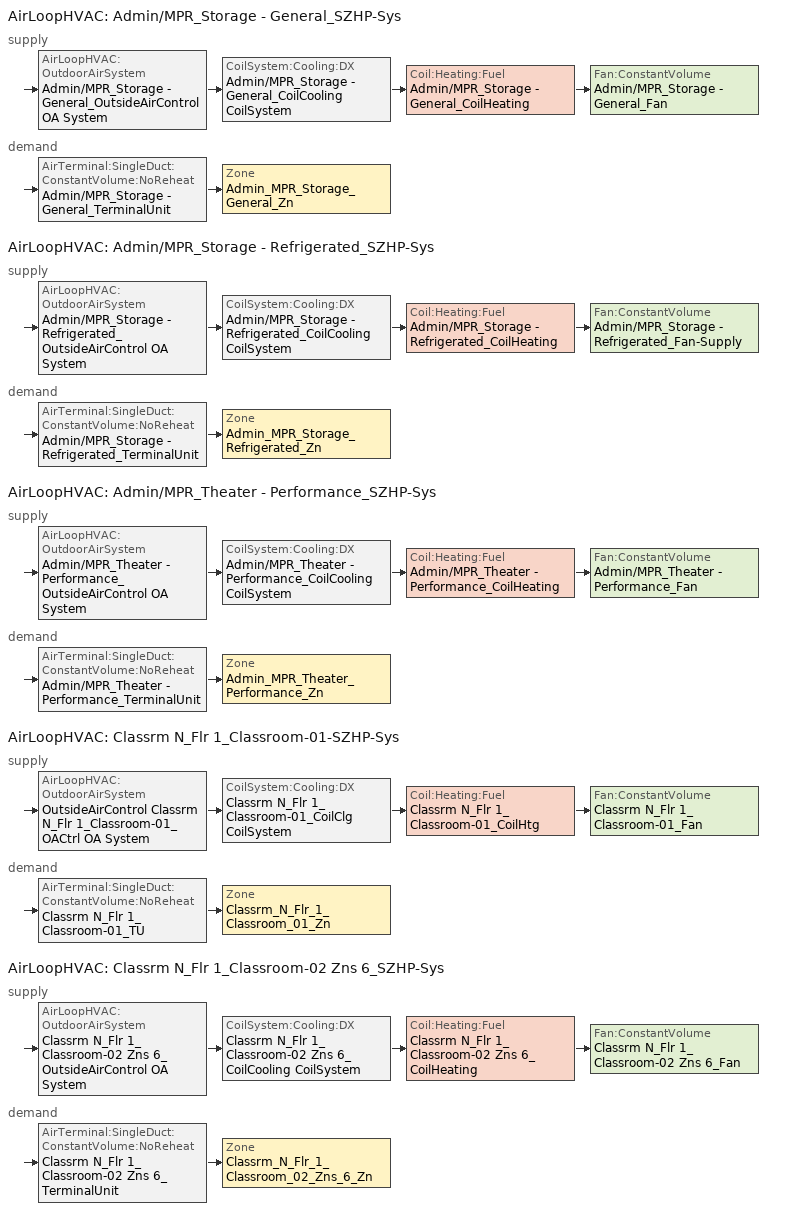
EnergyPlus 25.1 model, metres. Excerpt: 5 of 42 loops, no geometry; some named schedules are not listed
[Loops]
AirLoopHVAC 'Admin/MPR_Storage - General_SZHP-Sys'
 supply: AirLoopHVAC:OutdoorAirSystem 'Admin/MPR_Storage - General_OutsideAirControl OA System' > CoilSystem:Cooling:DX 'Admin/MPR_Storage - General_CoilCooling CoilSystem' > Coil:Heating:Fuel 'Admin/MPR_Storage - General_CoilHeating' > Fan:ConstantVolume 'Admin/MPR_Storage - General_Fan'
 demand: AirTerminal:SingleDuct:ConstantVolume:NoReheat 'Admin/MPR_Storage - General_TerminalUnit' > Zone 'Admin_MPR_Storage_General_Zn'
AirLoopHVAC 'Admin/MPR_Storage - Refrigerated_SZHP-Sys'
 supply: AirLoopHVAC:OutdoorAirSystem 'Admin/MPR_Storage - Refrigerated_OutsideAirControl OA System' > CoilSystem:Cooling:DX 'Admin/MPR_Storage - Refrigerated_CoilCooling CoilSystem' > Coil:Heating:Fuel 'Admin/MPR_Storage - Refrigerated_CoilHeating' > Fan:ConstantVolume 'Admin/MPR_Storage - Refrigerated_Fan-Supply'
 demand: AirTerminal:SingleDuct:ConstantVolume:NoReheat 'Admin/MPR_Storage - Refrigerated_TerminalUnit' > Zone 'Admin_MPR_Storage_Refrigerated_Zn'
AirLoopHVAC 'Admin/MPR_Theater - Performance_SZHP-Sys'
 supply: AirLoopHVAC:OutdoorAirSystem 'Admin/MPR_Theater - Performance_OutsideAirControl OA System' > CoilSystem:Cooling:DX 'Admin/MPR_Theater - Performance_CoilCooling CoilSystem' > Coil:Heating:Fuel 'Admin/MPR_Theater - Performance_CoilHeating' > Fan:ConstantVolume 'Admin/MPR_Theater - Performance_Fan'
 demand: AirTerminal:SingleDuct:ConstantVolume:NoReheat 'Admin/MPR_Theater - Performance_TerminalUnit' > Zone 'Admin_MPR_Theater_Performance_Zn'
AirLoopHVAC 'Classrm N_Flr 1_Classroom-01-SZHP-Sys'
 supply: AirLoopHVAC:OutdoorAirSystem 'OutsideAirControl Classrm N_Flr 1_Classroom-01_OACtrl OA System' > CoilSystem:Cooling:DX 'Classrm N_Flr 1_Classroom-01_CoilClg CoilSystem' > Coil:Heating:Fuel 'Classrm N_Flr 1_Classroom-01_CoilHtg' > Fan:ConstantVolume 'Classrm N_Flr 1_Classroom-01_Fan'
 demand: AirTerminal:SingleDuct:ConstantVolume:NoReheat 'Classrm N_Flr 1_Classroom-01_TU' > Zone 'Classrm_N_Flr_1_Classroom_01_Zn'
AirLoopHVAC 'Classrm N_Flr 1_Classroom-02 Zns 6_SZHP-Sys'
 supply: AirLoopHVAC:OutdoorAirSystem 'Classrm N_Flr 1_Classroom-02 Zns 6_OutsideAirControl OA System' > CoilSystem:Cooling:DX 'Classrm N_Flr 1_Classroom-02 Zns 6_CoilCooling CoilSystem' > Coil:Heating:Fuel 'Classrm N_Flr 1_Classroom-02 Zns 6_CoilHeating' > Fan:ConstantVolume 'Classrm N_Flr 1_Classroom-02 Zns 6_Fan'
 demand: AirTerminal:SingleDuct:ConstantVolume:NoReheat 'Classrm N_Flr 1_Classroom-02 Zns 6_TerminalUnit' > Zone 'Classrm_N_Flr_1_Classroom_02_Zns_6_Zn'
[DesignSpecification:OutdoorAir] Outdoor Air Method=Maximum; Outdoor Air Flow per Person {m3/s-person}=7.07921e-05; Outdoor Air Flow per Zone Floor Area {m3/s-m2}=0.000762; Outdoor Air Flow per Zone {m3/s}=0; Outdoor Air Flow Air Changes per Hour {1/hr}=0
Name | Outdoor Air Schedule
DSOA_Admin_MPR_Storage_General_Zn; DSOA_Admin_MPR_Storage_Refrigerated_Zn; DSOA_Admin_MPR_Theater_Performance_Zn | SchoolK8MPRHVACAvail
DSOA_Classrm_N_Flr_1_Classroom_01_Zn; DSOA_Classrm_N_Flr_1_Classroom_02_Zns_6_Zn | SchoolK8ClassroomHVACAvail
[ZoneControl:Thermostat] Temperature Difference Between Cutout And Setpoint {deltaC}=0
Name | Zone or ZoneList | Control Type Schedule | Control 1
ZC_Admin_MPR_Storage_Refrigerated_Zn | Admin_MPR_Storage_Refrigerated_Zn | Admin_MPR_Storage_Refrigerated_Zn Zn Thermostat Schedule | TSDSP_Admin_MPR_Storage_Refrigerated_Zn
ZC_Admin_MPR_Theater_Performance_Zn | Admin_MPR_Theater_Performance_Zn | Admin_MPR_Theater_Performance_Zn Zn Thermostat Schedule | TSDSP_Admin_MPR_Theater_Performance_Zn
[ThermostatSetpoint:DualSetpoint] Heating Setpoint Temperature Schedule=SchoolK8MPRHtgSetpt; Cooling Setpoint Temperature Schedule=SchoolK8MPRClgSetpt
TSDSP_Admin_MPR_Storage_Refrigerated_Zn; TSDSP_Admin_MPR_Theater_Performance_Zn
[Sizing:Zone] Zone Cooling Design Supply Air Temperature Input Method=TemperatureDifference; Zone Cooling Design Supply Air Temperature {C}=14; Zone Cooling Design Supply Air Temperature Difference {deltaC}=11.1111; Zone Heating Design Supply Air Temperature Input Method=TemperatureDifference; Zone Heating Design Supply Air Temperature {C}=40; Zone Heating Design Supply Air Temperature Difference {deltaC}=13.8889; Zone Cooling Design Supply Air Humidity Ratio {kgWater/kgDryAir}=0.0085; Zone Heating Design Supply Air Humidity Ratio {kgWater/kgDryAir}=0.008; Zone Heating Sizing Factor=1; Zone Cooling Sizing Factor=1; Cooling Design Air Flow Method=DesignDay; Cooling Design Air Flow Rate {m3/s}=0; Cooling Minimum Air Flow per Zone Floor Area {m3/s-m2}=0; Cooling Minimum Air Flow {m3/s}=0; Cooling Minimum Air Flow Fraction=0; Heating Design Air Flow Method=DesignDay; Heating Design Air Flow Rate {m3/s}=0; Heating Maximum Air Flow per Zone Floor Area {m3/s-m2}=0; Heating Maximum Air Flow {m3/s}=0; Heating Maximum Air Flow Fraction=0; Account for Dedicated Outdoor Air System=No; Zone Load Sizing Method=Sensible Load Only No Latent Load; Zone Latent Cooling Design Supply Air Humidity Ratio Input Method=HumidityRatioDifference; Zone Cooling Design Supply Air Humidity Ratio Difference {kgWater/kgDryAir}=0.005; Zone Latent Heating Design Supply Air Humidity Ratio Input Method=HumidityRatioDifference; Zone Humidification Design Supply Air Humidity Ratio Difference {kgWater/kgDryAir}=0.005
Name | Design Specification Outdoor Air Object
Admin_MPR_Storage_General_Zn | DSOA_Admin_MPR_Storage_General_Zn
Admin_MPR_Storage_Refrigerated_Zn | DSOA_Admin_MPR_Storage_Refrigerated_Zn
Admin_MPR_Theater_Performance_Zn | DSOA_Admin_MPR_Theater_Performance_Zn
Classrm_N_Flr_1_Classroom_01_Zn | DSOA_Classrm_N_Flr_1_Classroom_01_Zn
Classrm_N_Flr_1_Classroom_02_Zns_6_Zn | DSOA_Classrm_N_Flr_1_Classroom_02_Zns_6_Zn
[Sizing:System] Type of Load to Size On=Sensible; Design Outdoor Air Flow Rate {m3/s}=Autosize; Central Heating Maximum System Air Flow Ratio=1; Preheat Design Temperature {C}=5.68434e-14; Preheat Design Humidity Ratio {kgWater/kgDryAir}=0; Precool Design Temperature {C}=5.68434e-14; Precool Design Humidity Ratio {kgWater/kgDryAir}=0; Central Cooling Design Supply Air Temperature {C}=12.7778; Central Heating Design Supply Air Temperature {C}=35; Type of Zone Sum to Use=NonCoincident; 100% Outdoor Air in Cooling=No; 100% Outdoor Air in Heating=No; Central Cooling Design Supply Air Humidity Ratio {kgWater/kgDryAir}=0.0085; Central Heating Design Supply Air Humidity Ratio {kgWater/kgDryAir}=0.008; Cooling Supply Air Flow Rate Method=DesignDay; Cooling Supply Air Flow Rate {m3/s}=0; Cooling Supply Air Flow Rate Per Floor Area {m3/s-m2}=0.00996765; Cooling Fraction of Autosized Cooling Supply Air Flow Rate=1; Cooling Supply Air Flow Rate Per Unit Cooling Capacity {m3/s-W}=3.94755e-05; Heating Supply Air Flow Rate Method=DesignDay; Heating Supply Air Flow Rate {m3/s}=0; Heating Supply Air Flow Rate Per Floor Area {m3/s-m2}=0.00996765; Heating Fraction of Autosized Heating Supply Air Flow Rate=1; Heating Fraction of Autosized Cooling Supply Air Flow Rate=1; Heating Supply Air Flow Rate Per Unit Heating Capacity {m3/s-W}=3.15882e-05; System Outdoor Air Method=ZoneSum; Zone Maximum Outdoor Air Fraction=1; Cooling Design Capacity Method=CoolingDesignCapacity; Cooling Design Capacity {W}=Autosize; Cooling Design Capacity Per Floor Area {W/m2}=234.7; Fraction of Autosized Cooling Design Capacity=1; Heating Design Capacity Method=HeatingDesignCapacity; Heating Design Capacity {W}=Autosize; Heating Design Capacity Per Floor Area {W/m2}=157; Fraction of Autosized Heating Design Capacity=1; Central Cooling Capacity Control Method=OnOff; Occupant Diversity=Autosize
Admin/MPR_Storage - General_SZHP-Sys; Admin/MPR_Storage - Refrigerated_SZHP-Sys; Admin/MPR_Theater - Performance_SZHP-Sys; Classrm N_Flr 1_Classroom-01-SZHP-Sys; Classrm N_Flr 1_Classroom-02 Zns 6_SZHP-Sys
[AirTerminal:SingleDuct:ConstantVolume:NoReheat] Availability Schedule=Always On Discrete; Maximum Air Flow Rate {m3/s}=Autosize
Admin/MPR_Storage - General_TerminalUnit; Admin/MPR_Storage - Refrigerated_TerminalUnit; Admin/MPR_Theater - Performance_TerminalUnit; Classrm N_Flr 1_Classroom-01_TU; Classrm N_Flr 1_Classroom-02 Zns 6_TerminalUnit
[Zone equipment]
Admin_MPR_Storage_General_Zn: Admin/MPR_Storage - General_TerminalUnit
Admin_MPR_Storage_Refrigerated_Zn: Admin/MPR_Storage - Refrigerated_TerminalUnit
Admin_MPR_Theater_Performance_Zn: Admin/MPR_Theater - Performance_TerminalUnit
Classrm_N_Flr_1_Classroom_01_Zn: Classrm N_Flr 1_Classroom-01_TU
Classrm_N_Flr_1_Classroom_02_Zns_6_Zn: Classrm N_Flr 1_Classroom-02 Zns 6_TerminalUnit
[Fan:ConstantVolume] Pressure Rise {Pa}=891.71; Maximum Flow Rate {m3/s}=Autosize; Motor In Airstream Fraction=1
Name | Availability Schedule | Fan Total Efficiency | Motor Efficiency
Admin/MPR_Storage - General_Fan; Admin/MPR_Theater - Performance_Fan | SchoolK8MPRHVACAvail | 0.57 | 0.88
Admin/MPR_Storage - Refrigerated_Fan-Supply | SchoolK8MPRHVACAvail | 0.59 | 0.9
Classrm N_Flr 1_Classroom-01_Fan; Classrm N_Flr 1_Classroom-02 Zns 6_Fan | SchoolK8ClassroomHVACAvail | 0.57 | 0.88
[Coil:Cooling:DX:SingleSpeed] Availability Schedule=Always On Discrete; Gross Rated Total Cooling Capacity {W}=autosize; Gross Rated Sensible Heat Ratio=Autosize; Rated Air Flow Rate {m3/s}=Autosize; 2017 Rated Evaporator Fan Power Per Volume Flow Rate {W/(m3/s)}=773.3; 2023 Rated Evaporator Fan Power Per Volume Flow Rate {W/(m3/s)}=934.4; Total Cooling Capacity Function of Temperature Curve=CoilClgDXQRatio_fTwbToadbSI; Total Cooling Capacity Function of Flow Fraction Curve=CoilClgDXSnglQRatio_fCFMRatio; Energy Input Ratio Function of Flow Fraction Curve=CoilClgDXSnglEIRRatio_fCFMRatio; Part Load Fraction Correlation Curve=CoilClgDXSEEREIRRatio_fQFrac; Minimum Outdoor Dry-Bulb Temperature for Compressor Operation {C}=-25; Nominal Time for Condensate Removal to Begin {s}=0; Ratio of Initial Moisture Evaporation Rate and Steady State Latent Capacity=0; Maximum Cycling Rate {cycles/hr}=0; Latent Capacity Time Constant {s}=0; Condenser Type=AirCooled; Evaporative Condenser Effectiveness=0.9; Evaporative Condenser Air Flow Rate {m3/s}=Autosize; Evaporative Condenser Pump Rated Power Consumption {W}=Autosize; Maximum Outdoor Dry-Bulb Temperature for Crankcase Heater Operation {C}=10; Basin Heater Capacity {W/K}=0; Basin Heater Setpoint Temperature {C}=2
Name | Gross Rated Cooling COP {W/W} | Energy Input Ratio Function of Temperature Curve | Crankcase Heater Capacity {W}
Admin/MPR_Storage - General_CoilCooling | 3.91 | CoilClgDXSEEREIR_fTwbToadbSI-18 | 31.1889
Admin/MPR_Storage - Refrigerated_CoilCooling | 3.84 | CoilClgDXSEEREIR_fTwbToadbSI-38 | 6.29215
Admin/MPR_Theater - Performance_CoilCooling | 3.91 | CoilClgDXSEEREIR_fTwbToadbSI-19 | 26.6354
Classrm N_Flr 1_Classroom-01_CoilClg | 3.84 | CoilClgDXSEEREIR_fTwbToadbSI | 25.0402
Classrm N_Flr 1_Classroom-02 Zns 6_CoilCooling | 3.42 | CoilClgDXSEEREIR_fTwbToadbSI-2 | 151.33
[Coil:Heating:Fuel] Availability Schedule=Always On Discrete; Fuel Type=NaturalGas; Burner Efficiency=0.8; Nominal Capacity {W}=Autosize; On Cycle Parasitic Electric Load {W}=0; Part Load Fraction Correlation Curve=CoilHtgFurnFIRRatio_fQRatio; Off Cycle Parasitic Fuel Load {W}=0
Admin/MPR_Storage - General_CoilHeating; Admin/MPR_Storage - Refrigerated_CoilHeating; Admin/MPR_Theater - Performance_CoilHeating; Classrm N_Flr 1_Classroom-01_CoilHtg; Classrm N_Flr 1_Classroom-02 Zns 6_CoilHeating
[CoilSystem:Cooling:DX] Availability Schedule=Always On Discrete
Name | Cooling Coil
Admin/MPR_Storage - General_CoilCooling CoilSystem | Admin/MPR_Storage - General_CoilCooling
Admin/MPR_Storage - Refrigerated_CoilCooling CoilSystem | Admin/MPR_Storage - Refrigerated_CoilCooling
Admin/MPR_Theater - Performance_CoilCooling CoilSystem | Admin/MPR_Theater - Performance_CoilCooling
Classrm N_Flr 1_Classroom-01_CoilClg CoilSystem | Classrm N_Flr 1_Classroom-01_CoilClg
Classrm N_Flr 1_Classroom-02 Zns 6_CoilCooling CoilSystem | Classrm N_Flr 1_Classroom-02 Zns 6_CoilCooling
[Controller:OutdoorAir] Minimum Outdoor Air Flow Rate {m3/s}=0; Maximum Outdoor Air Flow Rate {m3/s}=Autosize; Economizer Control Type=NoEconomizer; Economizer Control Action Type=ModulateFlow; Economizer Maximum Limit Enthalpy {J/kg}=64000; Lockout Type=NoLockout; Minimum Limit Type=FixedMinimum; High Humidity Control=No; Control High Indoor Humidity Based on Outdoor Humidity Ratio=Yes; Heat Recovery Bypass Control Type=BypassWhenWithinEconomizerLimits; Economizer Operation Staging=InterlockedWithMechanicalCooling
Name | Minimum Outdoor Air Schedule | Mechanical Ventilation Controller
Admin/MPR_Storage - General_OutsideAirControl | SchoolK8MPROAControl | Admin/MPR_Storage - General_OutsideAirControl Mech Vent Controller
Admin/MPR_Storage - Refrigerated_OutsideAirControl | SchoolK8MPROAControl | Admin/MPR_Storage - Refrigerated_OutsideAirControl Mech Vent Controller
Admin/MPR_Theater - Performance_OutsideAirControl | SchoolK8MPROAControl | Admin/MPR_Theater - Performance_OutsideAirControl Mech Vent Controller
OutsideAirControl Classrm N_Flr 1_Classroom-01_OACtrl | SchoolK8ClassroomHVACAvail | OutsideAirControl Classrm N_Flr 1_Classroom-01_OACtrl Mech Vent Controller
Classrm N_Flr 1_Classroom-02 Zns 6_OutsideAirControl | SchoolK8ClassroomHVACAvail | Classrm N_Flr 1_Classroom-02 Zns 6_OutsideAirControl Mech Vent Controller
[Controller:MechanicalVentilation] Demand Controlled Ventilation=No; System Outdoor Air Method=ZoneSum
Name | Availability Schedule | Zone or ZoneList 1 | Design Specification Outdoor Air Object Name 1
Admin/MPR_Storage - General_OutsideAirControl Mech Vent Controller | SchoolK8MPROAControl | Admin_MPR_Storage_General_Zn | DSOA_Admin_MPR_Storage_General_Zn
Admin/MPR_Storage - Refrigerated_OutsideAirControl Mech Vent Controller | SchoolK8MPROAControl | Admin_MPR_Storage_Refrigerated_Zn | DSOA_Admin_MPR_Storage_Refrigerated_Zn
Admin/MPR_Theater - Performance_OutsideAirControl Mech Vent Controller | SchoolK8MPROAControl | Admin_MPR_Theater_Performance_Zn | DSOA_Admin_MPR_Theater_Performance_Zn
OutsideAirControl Classrm N_Flr 1_Classroom-01_OACtrl Mech Vent Controller | SchoolK8ClassroomHVACAvail | Classrm_N_Flr_1_Classroom_01_Zn | DSOA_Classrm_N_Flr_1_Classroom_01_Zn
Classrm N_Flr 1_Classroom-02 Zns 6_OutsideAirControl Mech Vent Controller | SchoolK8ClassroomHVACAvail | Classrm_N_Flr_1_Classroom_02_Zns_6_Zn | DSOA_Classrm_N_Flr_1_Classroom_02_Zns_6_Zn
[AirLoopHVAC] Design Supply Air Flow Rate {m3/s}=Autosize; Design Return Air Flow Fraction of Supply Air Flow=1
Admin/MPR_Storage - General_SZHP-Sys; Admin/MPR_Storage - Refrigerated_SZHP-Sys; Admin/MPR_Theater - Performance_SZHP-Sys; Classrm N_Flr 1_Classroom-01-SZHP-Sys; Classrm N_Flr 1_Classroom-02 Zns 6_SZHP-Sys
[AvailabilityManager:NightCycle] Applicability Schedule=Always On Discrete; Control Type=CycleOnControlZone; Thermostat Tolerance {deltaC}=1.11111; Cycling Run Time Control Type=ThermostatWithMinimumRunTime; Cycling Run Time {s}=900
Name | Fan Schedule | Control Zone or Zone List
Availability Manager Night Cycle 18 | SchoolK8MPRHVACAvail | Admin_MPR_Storage_General_Zn
Availability Manager Night Cycle 38 | SchoolK8MPRHVACAvail | Admin_MPR_Storage_Refrigerated_Zn
Availability Manager Night Cycle 19 | SchoolK8MPRHVACAvail | Admin_MPR_Theater_Performance_Zn
Availability Manager Night Cycle 1 | SchoolK8ClassroomHVACAvail | Classrm_N_Flr_1_Classroom_01_Zn
Availability Manager Night Cycle 2 | SchoolK8ClassroomHVACAvail | Classrm_N_Flr_1_Classroom_02_Zns_6_Zn
[SetpointManager:SingleZone:Reheat] Control Variable=Temperature; Minimum Supply Air Temperature {C}=-99; Maximum Supply Air Temperature {C}=99
Name | Control Zone | Setpoint Node or NodeList
Setpoint Manager Single Zone Reheat 18 | Admin_MPR_Storage_General_Zn | Admin/MPR_Storage - General_Fan Outlet Node
Setpoint Manager Single Zone Reheat 38 | Admin_MPR_Storage_Refrigerated_Zn | Admin/MPR_Storage - Refrigerated_Fan-Supply Outlet Node
Setpoint Manager Single Zone Reheat 19 | Admin_MPR_Theater_Performance_Zn | Admin/MPR_Theater - Performance_Fan Outlet Node
Setpoint Manager Single Zone Reheat 1 | Classrm_N_Flr_1_Classroom_01_Zn | Classrm N_Flr 1_Classroom-01_Fan Outlet Node
Setpoint Manager Single Zone Reheat 2 | Classrm_N_Flr_1_Classroom_02_Zns_6_Zn | Classrm N_Flr 1_Classroom-02 Zns 6_Fan Outlet Node
[SetpointManager:MixedAir] Control Variable=Temperature
Name | Setpoint Node or NodeList
Admin/MPR_Storage - General_OutsideAirControl OA System Mixed Air Node OS Default SPM | Admin/MPR_Storage - General_OutsideAirControl OA System Mixed Air Node
Admin/MPR_Storage - General_CoilCooling Outlet Node OS Default SPM | Admin/MPR_Storage - General_CoilCooling Outlet Node
Admin/MPR_Storage - General_CoilHeating Outlet Node OS Default SPM | Admin/MPR_Storage - General_CoilHeating Outlet Node
Admin/MPR_Storage - Refrigerated_OutsideAirControl OA System Mixed Air Node OS Default SPM | Admin/MPR_Storage - Refrigerated_OutsideAirControl OA System Mixed Air Node
Admin/MPR_Storage - Refrigerated_CoilCooling Outlet Node OS Default SPM | Admin/MPR_Storage - Refrigerated_CoilCooling Outlet Node
Admin/MPR_Storage - Refrigerated_CoilHeating Outlet Node OS Default SPM | Admin/MPR_Storage - Refrigerated_CoilHeating Outlet Node
Admin/MPR_Theater - Performance_OutsideAirControl OA System Mixed Air Node OS Default SPM | Admin/MPR_Theater - Performance_OutsideAirControl OA System Mixed Air Node
Admin/MPR_Theater - Performance_CoilCooling Outlet Node OS Default SPM | Admin/MPR_Theater - Performance_CoilCooling Outlet Node
Admin/MPR_Theater - Performance_CoilHeating Outlet Node OS Default SPM | Admin/MPR_Theater - Performance_CoilHeating Outlet Node
OutsideAirControl Classrm N_Flr 1_Classroom-01_OACtrl OA System Mixed Air Node OS Default SPM | OutsideAirControl Classrm N_Flr 1_Classroom-01_OACtrl OA System Mixed Air Node
Classrm N_Flr 1_Classroom-01_CoilClg Outlet Node OS Default SPM | Classrm N_Flr 1_Classroom-01_CoilClg Outlet Node
Classrm N_Flr 1_Classroom-01_CoilHtg Outlet Node OS Default SPM | Classrm N_Flr 1_Classroom-01_CoilHtg Outlet Node
Classrm N_Flr 1_Classroom-02 Zns 6_OutsideAirControl OA System Mixed Air Node OS Default SPM | Classrm N_Flr 1_Classroom-02 Zns 6_OutsideAirControl OA System Mixed Air Node
Classrm N_Flr 1_Classroom-02 Zns 6_CoilCooling Outlet Node OS Default SPM | Classrm N_Flr 1_Classroom-02 Zns 6_CoilCooling Outlet Node
Classrm N_Flr 1_Classroom-02 Zns 6_CoilHeating Outlet Node OS Default SPM | Classrm N_Flr 1_Classroom-02 Zns 6_CoilHeating Outlet Node
[Schedule:Week:Daily]
SchoolK8ClassroomHVACAvailWk: SchoolK8ClassroomHVACAvailSun, SchoolK8ClassroomHVACAvailWD, SchoolK8ClassroomHVACAvailWD, SchoolK8ClassroomHVACAvailWD, SchoolK8ClassroomHVACAvailWD, SchoolK8ClassroomHVACAvailWD, SchoolK8ClassroomHVACAvailSat, SchoolK8ClassroomHVACAvailSun, SchoolK8ClassroomHVACAvailWD, SchoolK8ClassroomHVACAvailWD, SchoolK8ClassroomHVACAvailSun, SchoolK8ClassroomHVACAvailSun
SchoolK8MPRHVACAvailWk: SchoolK8MPRHVACAvailSun, SchoolK8MPRHVACAvailWD, SchoolK8MPRHVACAvailWD, SchoolK8MPRHVACAvailWD, SchoolK8MPRHVACAvailWD, SchoolK8MPRHVACAvailWD, SchoolK8MPRHVACAvailSat, SchoolK8MPRHVACAvailSun, SchoolK8MPRHVACAvailWD, SchoolK8MPRHVACAvailWD, SchoolK8MPRHVACAvailSun, SchoolK8MPRHVACAvailSun
[Schedule:Year]
SchoolK8ClassroomHVACAvail: SchoolK8ClassroomHVACAvailWk, 1, 1, 12, 31
SchoolK8MPRClgSetpt: SchoolK8MPRClgSetptWk, 1, 1, 12, 31
SchoolK8MPRHVACAvail: SchoolK8MPRHVACAvailWk, 1, 1, 12, 31
SchoolK8MPRHtgSetpt: SchoolK8MPRHtgSetptWk, 1, 1, 12, 31
SchoolK8MPROAControl: SchoolK8MPROAControlWk, 1, 1, 12, 31
[Schedule:Constant]
Always On Discrete: Hourly Value=1
[Schedule:Compact]
Admin_MPR_Storage_Refrigerated_Zn Zn Thermostat Schedule; Admin_MPR_Theater_Performance_Zn Zn Thermostat Schedule: Through: 12/31, For: AllDays, Until: 24:00, 4
[Curve:Quadratic]
Name | Coefficient1 Constant | Coefficient2 x | Coefficient3 x**2 | Minimum Value of x | Maximum Value of x | Minimum Curve Output | Maximum Curve Output
CoilClgDXSnglQRatio_fCFMRatio | 0.8 | 0.2 | 0 | 0 | 100 | 0.8
CoilClgDXSnglEIRRatio_fCFMRatio | 1.156 | -0.1816 | 0.0256 | 0 | 100
CoilHtgFurnFIRRatio_fQRatio | 0.01861 | 1.09421 | -0.112819 | 0.7 | 1 | 0.73 | 1
[Curve:Cubic]
CoilClgDXSEEREIRRatio_fQFrac: Coefficient1 Constant=1; Coefficient2 x=0; Coefficient3 x**2=0; Coefficient4 x**3=0; Minimum Value of x=0.7; Maximum Value of x=1; Minimum Curve Output=1; Maximum Curve Output=1
[Curve:Biquadratic]
CoilClgDXQRatio_fTwbToadbSI: Coefficient1 Constant=0.86779; Coefficient2 x=0.014245; Coefficient3 x**2=0.000554; Coefficient4 y=-0.007569; Coefficient5 y**2=3.2e-05; Coefficient6 x*y=-0.000191; Minimum Value of x=13.89; Maximum Value of x=25; Minimum Value of y=23.89; Maximum Value of y=46.11; Minimum Curve Output=0.77; Maximum Curve Output=1.29
[Table:IndependentVariableList]
CoilClgDXSEEREIR_fTwbToadbSI-18_IndependentVariableList: CoilClgDXSEEREIR_fTwbToadbSI-18_IndependentVariable_0, CoilClgDXSEEREIR_fTwbToadbSI-18_IndependentVariable_1
CoilClgDXSEEREIR_fTwbToadbSI-38_IndependentVariableList: CoilClgDXSEEREIR_fTwbToadbSI-38_IndependentVariable_0, CoilClgDXSEEREIR_fTwbToadbSI-38_IndependentVariable_1
CoilClgDXSEEREIR_fTwbToadbSI-19_IndependentVariableList: CoilClgDXSEEREIR_fTwbToadbSI-19_IndependentVariable_0, CoilClgDXSEEREIR_fTwbToadbSI-19_IndependentVariable_1
CoilClgDXSEEREIR_fTwbToadbSI_IndependentVariableList: CoilClgDXSEEREIR_fTwbToadbSI_IndependentVariable_0, CoilClgDXSEEREIR_fTwbToadbSI_IndependentVariable_1
[Table:Lookup]
CoilClgDXSEEREIR_fTwbToadbSI-18: CoilClgDXSEEREIR_fTwbToadbSI-18_IndependentVariableList, DivisorOnly, 1, Dimensionless, 0.916875, 1.16301, 1.41138, 0.78414, 1, 1.21791, 0.690413, 0.884805, 1.08116
CoilClgDXSEEREIR_fTwbToadbSI-38: CoilClgDXSEEREIR_fTwbToadbSI-38_IndependentVariableList, DivisorOnly, 1, Dimensionless, 0.916875, 1.16301, 1.41138, 0.78414, 1, 1.21791, 0.690413, 0.884805, 1.08116
CoilClgDXSEEREIR_fTwbToadbSI-19: CoilClgDXSEEREIR_fTwbToadbSI-19_IndependentVariableList, DivisorOnly, 1, Dimensionless, 0.916875, 1.16301, 1.41138, 0.78414, 1, 1.21791, 0.690413, 0.884805, 1.08116
CoilClgDXSEEREIR_fTwbToadbSI: CoilClgDXSEEREIR_fTwbToadbSI_IndependentVariableList, DivisorOnly, 1, Dimensionless, 0.916875, 1.16301, 1.41138, 0.78414, 1, 1.21791, 0.690413, 0.884805, 1.08116
CoilClgDXSEEREIR_fTwbToadbSI-2: CoilClgDXSEEREIR_fTwbToadbSI-2_IndependentVariableList, DivisorOnly, 1, Dimensionless, 0.916875, 1.16301, 1.41138, 0.78414, 1, 1.21791, 0.690413, 0.884805, 1.08116
